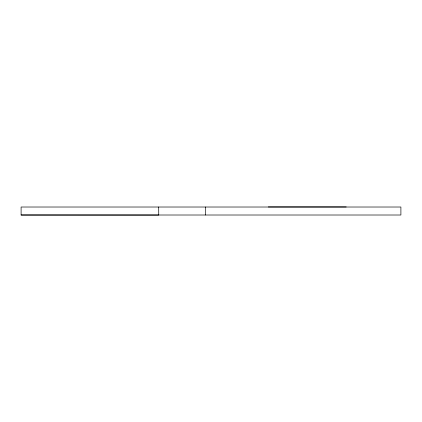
<?xml version="1.0" encoding="UTF-8"?>
<svg xmlns="http://www.w3.org/2000/svg" width="422" height="422" viewBox="0 0 422 422"><rect width="100%" height="100%" fill="white"/><g stroke="black" fill="none" stroke-linecap="round" stroke-linejoin="round"><path stroke-width="0.63" d="M205.614 215.009L205.614 207.017M268.297 206.944L346.209 206.944M21.1 215.009L400.9 215.009L400.9 207.017L21.1 207.017L21.1 215.009L158.746 215.056L158.698 207.017"/></g></svg>
